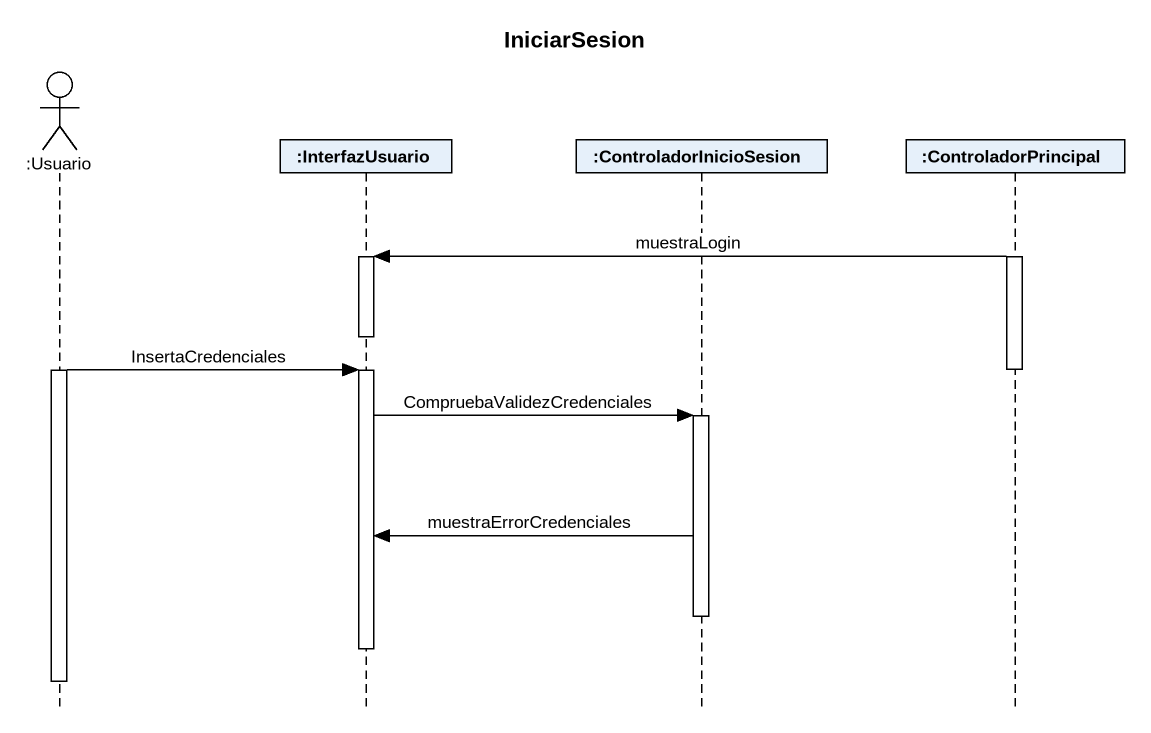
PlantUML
@startuml
title IniciarSesion
hide footbox
actor ":Usuario" as Usuario
participant ":InterfazUsuario" as InterfazUsuario
participant ":ControladorInicioSesion" as ControladorInicioSesion
participant ":ControladorPrincipal" as ControladorPrincipal

activate ControladorPrincipal
ControladorPrincipal -> InterfazUsuario : muestraLogin
activate InterfazUsuario
deactivate InterfazUsuario
activate Usuario
Usuario -> InterfazUsuario : InsertaCredenciales
deactivate ControladorPrincipal
activate InterfazUsuario
InterfazUsuario -> ControladorInicioSesion : CompruebaValidezCredenciales
activate ControladorInicioSesion
ControladorInicioSesion -> InterfazUsuario : muestraErrorCredenciales
deactivate ControladorInicioSesion
deactivate InterfazUsuario
deactivate Usuario
@enduml
